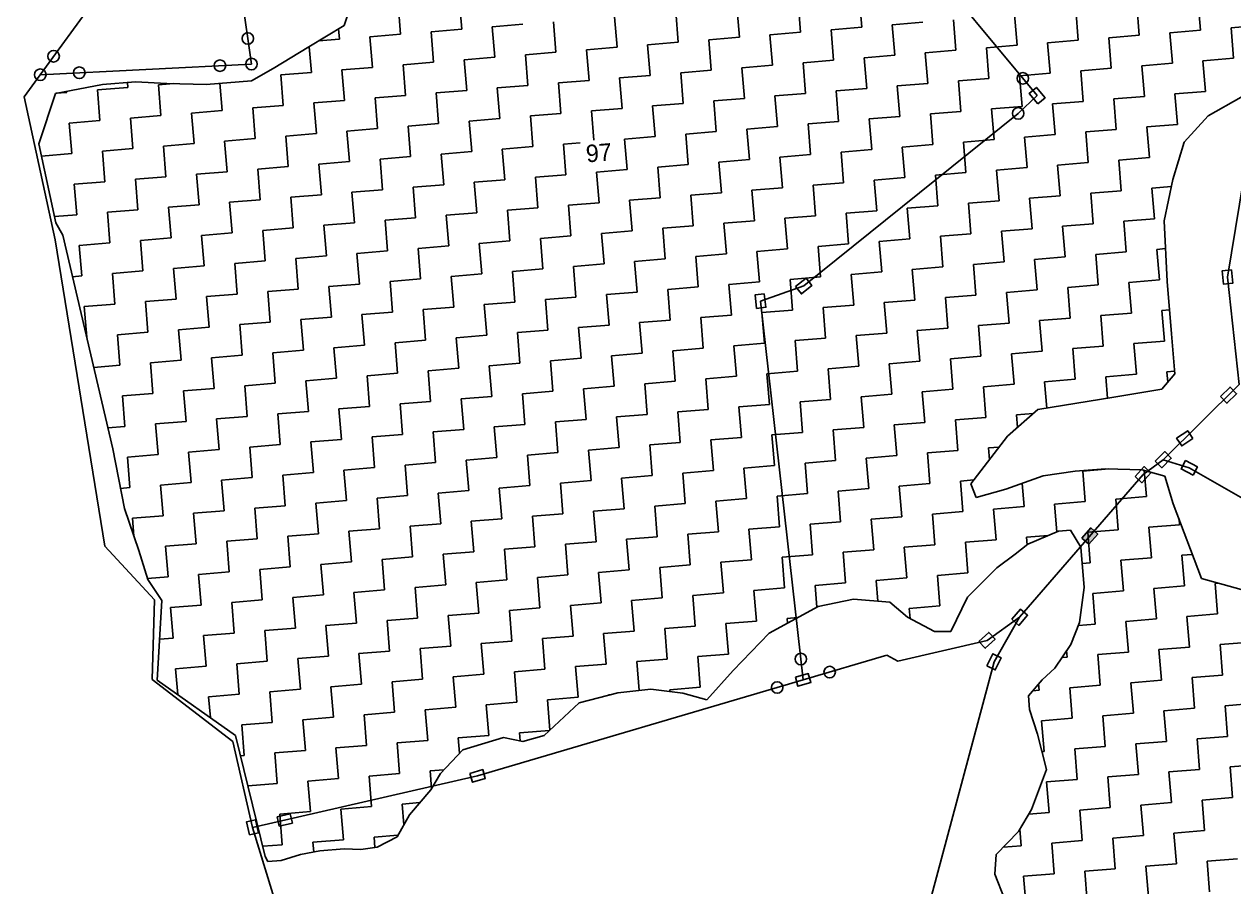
# Model space of a CAD drawing. Header units: metres. Extents: x 307122 to 311809, y 1926082 to 1930533.
# Drawn here: x 309440 to 310079, y 1927720 to 1928175 of the extents above; entities that cross this region are included whole.
import ezdxf

# ---------------------------------------------------------------- set-up
doc = ezdxf.new("R2010")
doc.units = ezdxf.units.M
for name, color, linetype in [('POLY_HATCH', 12, 'Continuous'), ('POLY_PARCEL', 6, 'Continuous'), ('TEXT_PARCEL', 7, 'Continuous'), ('V_BOUND_LINE', 7, 'Continuous')]:
    doc.layers.add(name, color=color, linetype=linetype)
doc.styles.add('TEXT_MAP', font='')
doc.styles.get('TEXT_MAP').set_extended_font_data('Kruti Dev 050')

msp = doc.modelspace()

# ---------------------------------------------------------------- hatches: boundary and pattern name
msp.add_hatch(color=256).paths.add_polyline_path([(310007.06, 1927906.3), (310003.35, 1927909.52), (309998.71, 1927904.15), (310002.42, 1927900.94)])

# ---------------------------------------------------------------- linework, layer by layer
for points in [[(309975.46, 1928133.31), (309970.92, 1928138.76), (309974.7, 1928141.9), (309979.23, 1928136.44)], [(309847.54, 1928036.84), (309853.08, 1928041.29), (309856.15, 1928037.46), (309850.62, 1928033.01)], [(310077.58, 1928045.62), (310078.35, 1928038.56), (310073.46, 1928038.03), (310072.7, 1928045.08)], [(309831.06, 1928032.96), (309831.86, 1928025.9), (309826.98, 1928025.35), (309826.18, 1928032.41)], [(310071.81, 1927978.81), (310076.86, 1927983.8), (310080.31, 1927980.31), (310075.26, 1927975.32)], [(310057.27, 1927956.66), (310051.35, 1927952.75), (310048.64, 1927956.84), (310054.57, 1927960.75)], [(310037.34, 1927944.78), (310042.39, 1927949.77), (310045.84, 1927946.27), (310040.79, 1927941.29)], [(310057.35, 1927937.37), (310051.08, 1927940.7), (310053.38, 1927945.04), (310059.65, 1927941.71)], [(310026.74, 1927936.63), (310031.48, 1927941.92), (310035.13, 1927938.64), (310030.4, 1927933.35)], [(309998.71, 1927904.15), (310003.35, 1927909.52), (310007.06, 1927906.3), (310002.42, 1927900.94)], [(309961.63, 1927861.32), (309966.28, 1927866.69), (309969.99, 1927863.47), (309965.34, 1927858.11)], [(309944.36, 1927849.61), (309949.55, 1927854.45), (309952.9, 1927850.86), (309947.71, 1927846.02)], [(309948.53, 1927836.82), (309951.72, 1927843.17), (309956.11, 1927840.96), (309952.92, 1927834.62)], [(309847.44, 1927830.73), (309854.25, 1927832.73), (309855.63, 1927828.02), (309848.82, 1927826.02)], [(309675.58, 1927780.05), (309682.39, 1927782.06), (309683.77, 1927777.35), (309676.97, 1927775.34)], [(309559.28, 1927747.55), (309557.68, 1927754.47), (309562.47, 1927755.57), (309564.06, 1927748.65)], [(309573.93, 1927757.06), (309580.85, 1927758.64), (309581.94, 1927753.85), (309575.02, 1927752.27)]]:
    msp.add_lwpolyline(points, close=True)
for centre in [(309558.46, 1928167.73), (309455.93, 1928158.34), (309543.72, 1928153.37), (309560.39, 1928154.21), (309448.88, 1928148.61), (309469.46, 1928149.64), (309967.53, 1928146.68), (309965.07, 1928128.21), (309850.29, 1927840.37), (309865.55, 1927833.49), (309837.86, 1927825.34)]:
    msp.add_circle(centre, 3.04)
at = {"layer": 'POLY_HATCH'}
for p, q in [((309609.32, 1928174.59), (309614.59, 1928190.32)), ((309590.58, 1928163.22), (309609.32, 1928174.59)), ((309571.84, 1928151.86), (309590.58, 1928163.22)), ((309560.34, 1928145.45), (309571.84, 1928151.86)), ((309456.96, 1928138.74), (309481.8, 1928143.38)), ((309481.8, 1928143.38), (309499.18, 1928144.8)), ((309499.18, 1928144.8), (309515.64, 1928143.97)), ((309515.64, 1928143.97), (309536.45, 1928143.49)), ((309536.45, 1928143.49), (309560.34, 1928145.45)), ((309448.05, 1928112.17), (309456.96, 1928138.74)), ((310065.39, 1928126.86), (310082.76, 1928136.83)), ((310052.63, 1928112.98), (310065.39, 1928126.86)), ((309457.02, 1928070.46), (309448.05, 1928112.17)), ((310046.76, 1928093.27), (310052.63, 1928112.98)), ((310042.12, 1928071.51), (310046.76, 1928093.27)), ((309460.75, 1928063.88), (309457.02, 1928070.46)), ((310043.67, 1928039.57), (310042.12, 1928071.51)), ((309487.21, 1927951.2), (309460.75, 1928063.88)), ((310045.94, 1928011.97), (310043.67, 1928039.57)), ((310047.68, 1927990.74), (310045.94, 1928011.97)), ((310040.85, 1927982.7), (310047.68, 1927990.74)), ((309975.41, 1927971.99), (310015.53, 1927978.48)), ((310015.53, 1927978.48), (310040.85, 1927982.7)), ((309959.46, 1927957.85), (309975.41, 1927971.99)), ((309940.13, 1927932.75), (309959.46, 1927957.85)), ((309493.28, 1927919.72), (309487.21, 1927951.2)), ((309995.2, 1927939.41), (309978.29, 1927936.95)), ((310011.14, 1927940.72), (309995.2, 1927939.41)), ((310030.44, 1927940.16), (310011.14, 1927940.72)), ((310042.47, 1927936.87), (310030.44, 1927940.16)), ((309942.86, 1927925.5), (309940.13, 1927932.75)), ((309978.29, 1927936.95), (309958.54, 1927929.99)), ((310046.88, 1927922.27), (310042.47, 1927936.87)), ((309958.54, 1927929.99), (309942.86, 1927925.5)), ((309500.91, 1927897.67), (309493.28, 1927919.72)), ((310061.87, 1927882.89), (310046.88, 1927922.27)), ((309986.32, 1927907.86), (309970.22, 1927900.98)), ((309992.63, 1927908.37), (309986.32, 1927907.86)), ((309998.13, 1927899.31), (309992.63, 1927908.37)), ((309970.22, 1927900.98), (309963.51, 1927895.68)), ((309505.65, 1927882.36), (309500.91, 1927897.67)), ((309963.51, 1927895.68), (309953.78, 1927888.53)), ((309999.88, 1927878.04), (309998.13, 1927899.31)), ((309953.78, 1927888.53), (309938.38, 1927873)), ((309512.96, 1927871.33), (309505.65, 1927882.36)), ((310082.67, 1927877.11), (310061.87, 1927882.89)), ((309997.42, 1927859.6), (309999.88, 1927878.04)), ((309510.59, 1927829.28), (309512.96, 1927871.33)), ((309859.41, 1927868.1), (309833.58, 1927854.09)), ((309878.14, 1927872.02), (309859.41, 1927868.1)), ((309897.32, 1927870.42), (309878.14, 1927872.02)), ((309906.7, 1927862.47), (309897.32, 1927870.42)), ((309938.38, 1927873), (309929.56, 1927854.82)), ((309920.82, 1927854.9), (309906.7, 1927862.47)), ((309992.81, 1927848.12), (309997.42, 1927859.6)), ((309833.58, 1927854.09), (309814.57, 1927834.29)), ((309929.56, 1927854.82), (309920.82, 1927854.9)), ((309984.32, 1927835.52), (309992.81, 1927848.12)), ((309814.57, 1927834.29), (309800.63, 1927818.77)), ((309977.67, 1927829.43), (309984.32, 1927835.52)), ((309551.97, 1927800.12), (309510.59, 1927829.28)), ((309771.07, 1927824.48), (309753.78, 1927822.48)), ((309788.11, 1927822.39), (309771.07, 1927824.48)), ((309970.43, 1927820.9), (309977.67, 1927829.43)), ((309733.25, 1927817.31), (309714.88, 1927800.11)), ((309753.78, 1927822.48), (309733.25, 1927817.31)), ((309800.63, 1927818.77), (309788.11, 1927822.39)), ((309971.02, 1927813.81), (309970.43, 1927820.9)), ((309975.27, 1927800.68), (309971.02, 1927813.81)), ((309567.67, 1927736.29), (309551.97, 1927800.12)), ((309693.45, 1927798.93), (309671.87, 1927792.51)), ((309703.51, 1927796.85), (309693.45, 1927798.93)), ((309714.88, 1927800.11), (309703.51, 1927796.85)), ((309979.97, 1927782.03), (309975.27, 1927800.68)), ((309671.87, 1927792.51), (309660.1, 1927779.92)), ((309660.1, 1927779.92), (309654.98, 1927771.36)), ((309972.16, 1927761.05), (309979.97, 1927782.03)), ((309654.98, 1927771.36), (309643.84, 1927758.24)), ((309965.18, 1927749.38), (309972.16, 1927761.05)), ((309643.84, 1927758.24), (309637.23, 1927746.65)), ((309637.23, 1927746.65), (309626.63, 1927741.13)), ((309953.47, 1927737.31), (309965.18, 1927749.38)), ((309609.24, 1927740.28), (309596.52, 1927739.24)), ((309618, 1927739.84), (309609.24, 1927740.28)), ((309626.63, 1927741.13), (309618, 1927739.84)), ((309569.07, 1927733.5), (309567.67, 1927736.29)), ((309576, 1927734.07), (309569.07, 1927733.5)), ((309586.22, 1927737.23), (309576, 1927734.07)), ((309596.52, 1927739.24), (309586.22, 1927737.23)), ((309952.73, 1927726.94), (309953.47, 1927737.31)), ((309957.77, 1927713.87), (309952.73, 1927726.94))]:
    msp.add_line(p, q, dxfattribs=at)
at = {"layer": 'POLY_HATCH', "linetype": 'Continuous'}
for p, q in [((309671.33, 1928172.59), (309670, 1928188.73)), ((309850.16, 1928171.02), (309848.84, 1928187.15)), ((309882.44, 1928173.66), (309881.12, 1928189.8)), ((310061.28, 1928172.09), (310059.96, 1928188.22)), ((309639.05, 1928169.94), (309637.73, 1928186.08)), ((309785.61, 1928165.72), (309784.29, 1928181.86)), ((309817.89, 1928168.37), (309816.57, 1928184.51)), ((309996.73, 1928166.79), (309995.4, 1928182.93)), ((310029, 1928169.44), (310027.68, 1928185.58)), ((309687.46, 1928173.92), (309703.6, 1928175.24)), ((309721.06, 1928160.43), (309719.74, 1928176.56)), ((309753.34, 1928163.07), (309752.01, 1928179.21)), ((309898.58, 1928174.99), (309914.72, 1928176.31)), ((309899.9, 1928158.85), (309898.58, 1928174.99)), ((309932.18, 1928161.5), (309930.85, 1928177.63)), ((309964.45, 1928164.14), (309963.13, 1928180.28)), ((310077.42, 1928173.41), (310093.56, 1928174.73)), ((309606.77, 1928167.3), (309606.33, 1928172.77)), ((309622.91, 1928168.62), (309639.05, 1928169.94)), ((309624.24, 1928152.48), (309622.91, 1928168.62)), ((309655.19, 1928171.27), (309671.33, 1928172.59)), ((309656.51, 1928155.13), (309655.19, 1928171.27)), ((309688.79, 1928157.78), (309687.46, 1928173.92)), ((309801.75, 1928167.04), (309817.89, 1928168.37)), ((309834.03, 1928169.69), (309850.16, 1928171.02)), ((309835.35, 1928153.55), (309834.03, 1928169.69)), ((309866.3, 1928172.34), (309882.44, 1928173.66)), ((309867.63, 1928156.2), (309866.3, 1928172.34)), ((310012.87, 1928168.11), (310029, 1928169.44)), ((310014.19, 1928151.98), (310012.87, 1928168.11)), ((310045.14, 1928170.76), (310061.28, 1928172.09)), ((310046.47, 1928154.62), (310045.14, 1928170.76)), ((310078.74, 1928157.27), (310077.42, 1928173.41)), ((309591.96, 1928149.84), (309590.85, 1928163.39)), ((309595.81, 1928166.4), (309606.77, 1928167.3)), ((309737.2, 1928161.75), (309753.34, 1928163.07)), ((309738.52, 1928145.61), (309737.2, 1928161.75)), ((309769.48, 1928164.4), (309785.61, 1928165.72)), ((309770.8, 1928148.26), (309769.48, 1928164.4)), ((309803.08, 1928150.91), (309801.75, 1928167.04)), ((309916.04, 1928160.17), (309932.18, 1928161.5)), ((309948.32, 1928162.82), (309964.45, 1928164.14)), ((309949.64, 1928146.68), (309948.32, 1928162.82)), ((309980.59, 1928165.47), (309996.73, 1928166.79)), ((309981.91, 1928149.33), (309980.59, 1928165.47)), ((309640.37, 1928153.81), (309656.51, 1928155.13)), ((309672.65, 1928156.45), (309688.79, 1928157.78)), ((309673.97, 1928140.32), (309672.65, 1928156.45)), ((309704.93, 1928159.1), (309721.06, 1928160.43)), ((309706.25, 1928142.96), (309704.93, 1928159.1)), ((309851.49, 1928154.88), (309867.63, 1928156.2)), ((309883.76, 1928157.52), (309899.9, 1928158.85)), ((309885.09, 1928141.39), (309883.76, 1928157.52)), ((309917.36, 1928144.03), (309916.04, 1928160.17)), ((310062.6, 1928155.95), (310078.74, 1928157.27)), ((310063.93, 1928139.81), (310062.6, 1928155.95)), ((309575.82, 1928148.51), (309591.96, 1928149.84)), ((309608.1, 1928151.16), (309624.24, 1928152.48)), ((309609.42, 1928135.02), (309608.1, 1928151.16)), ((309641.7, 1928137.67), (309640.37, 1928153.81)), ((309786.94, 1928149.58), (309803.08, 1928150.91)), ((309788.26, 1928133.44), (309786.94, 1928149.58)), ((309819.21, 1928152.23), (309835.35, 1928153.55)), ((309820.54, 1928136.09), (309819.21, 1928152.23)), ((309852.81, 1928138.74), (309851.49, 1928154.88)), ((309965.78, 1928148.01), (309981.91, 1928149.33)), ((309998.05, 1928150.65), (310014.19, 1928151.98)), ((309999.38, 1928134.52), (309998.05, 1928150.65)), ((310030.33, 1928153.3), (310046.47, 1928154.62)), ((310031.65, 1928137.16), (310030.33, 1928153.3)), ((309495.13, 1928141.89), (309494.92, 1928144.46)), ((309511.27, 1928143.22), (309519.41, 1928143.88)), ((309512.6, 1928127.08), (309511.27, 1928143.22)), ((309544.87, 1928129.73), (309543.69, 1928144.09)), ((309577.15, 1928132.37), (309575.82, 1928148.51)), ((309690.11, 1928141.64), (309706.25, 1928142.96)), ((309722.39, 1928144.29), (309738.52, 1928145.61)), ((309723.71, 1928128.15), (309722.39, 1928144.29)), ((309754.66, 1928146.93), (309770.8, 1928148.26)), ((309755.99, 1928130.8), (309754.66, 1928146.93)), ((309901.23, 1928142.71), (309917.36, 1928144.03)), ((309902.55, 1928126.57), (309901.23, 1928142.71)), ((309933.5, 1928145.36), (309949.64, 1928146.68)), ((309934.82, 1928129.22), (309933.5, 1928145.36)), ((309967.1, 1928131.87), (309965.78, 1928148.01)), ((309457.17, 1928138.78), (309462.86, 1928139.25)), ((309462.86, 1928139.25), (309462.81, 1928139.83)), ((309479, 1928140.57), (309495.13, 1928141.89)), ((309480.32, 1928124.43), (309479, 1928140.57)), ((309625.56, 1928136.35), (309641.7, 1928137.67)), ((309626.88, 1928120.21), (309625.56, 1928136.35)), ((309657.84, 1928138.99), (309673.97, 1928140.32)), ((309659.16, 1928122.85), (309657.84, 1928138.99)), ((309691.43, 1928125.5), (309690.11, 1928141.64)), ((309804.4, 1928134.77), (309820.54, 1928136.09)), ((309836.67, 1928137.42), (309852.81, 1928138.74)), ((309838, 1928121.28), (309836.67, 1928137.42)), ((309868.95, 1928140.06), (309885.09, 1928141.39)), ((309870.27, 1928123.93), (309868.95, 1928140.06)), ((310015.51, 1928135.84), (310031.65, 1928137.16)), ((310047.79, 1928138.49), (310063.93, 1928139.81)), ((310049.11, 1928122.35), (310047.79, 1928138.49)), ((309528.73, 1928128.4), (309544.87, 1928129.73)), ((309561.01, 1928131.05), (309577.15, 1928132.37)), ((309562.33, 1928114.91), (309561.01, 1928131.05)), ((309593.28, 1928133.7), (309609.42, 1928135.02)), ((309594.61, 1928117.56), (309593.28, 1928133.7)), ((309739.85, 1928129.47), (309755.99, 1928130.8)), ((309772.12, 1928132.12), (309788.26, 1928133.44)), ((309773.45, 1928115.98), (309772.12, 1928132.12)), ((309805.72, 1928118.63), (309804.4, 1928134.77)), ((309950.96, 1928130.54), (309967.1, 1928131.87)), ((309952.29, 1928114.41), (309950.96, 1928130.54)), ((309983.24, 1928133.19), (309999.38, 1928134.52)), ((309984.56, 1928117.05), (309983.24, 1928133.19)), ((310016.84, 1928119.7), (310015.51, 1928135.84)), ((309464.18, 1928123.11), (309480.32, 1928124.43)), ((309496.46, 1928125.76), (309512.6, 1928127.08)), ((309497.78, 1928109.62), (309496.46, 1928125.76)), ((309530.06, 1928112.26), (309528.73, 1928128.4)), ((309675.3, 1928124.18), (309691.43, 1928125.5)), ((309676.62, 1928108.04), (309675.3, 1928124.18)), ((309707.57, 1928126.83), (309723.71, 1928128.15)), ((309708.9, 1928110.69), (309707.57, 1928126.83)), ((309741.11, 1928114.14), (309739.85, 1928129.47)), ((309854.14, 1928122.6), (309870.27, 1928123.93)), ((309886.41, 1928125.25), (309902.55, 1928126.57)), ((309887.74, 1928109.11), (309886.41, 1928125.25)), ((309918.69, 1928127.9), (309934.82, 1928129.22)), ((309920.01, 1928111.76), (309918.69, 1928127.9)), ((309465.51, 1928106.97), (309464.18, 1928123.11)), ((309578.47, 1928116.24), (309594.61, 1928117.56)), ((309610.75, 1928118.88), (309626.88, 1928120.21)), ((309612.07, 1928102.75), (309610.75, 1928118.88)), ((309643.02, 1928121.53), (309659.16, 1928122.85)), ((309644.35, 1928105.39), (309643.02, 1928121.53)), ((309789.59, 1928117.31), (309805.72, 1928118.63)), ((309790.91, 1928101.17), (309789.59, 1928117.31)), ((309821.86, 1928119.95), (309838, 1928121.28)), ((309823.18, 1928103.82), (309821.86, 1928119.95)), ((309855.46, 1928106.46), (309854.14, 1928122.6)), ((309968.42, 1928115.73), (309984.56, 1928117.05)), ((310000.7, 1928118.38), (310016.84, 1928119.7)), ((310002.02, 1928102.24), (310000.7, 1928118.38)), ((310032.98, 1928121.03), (310049.11, 1928122.35)), ((310034.3, 1928104.89), (310032.98, 1928121.03)), ((309513.92, 1928110.94), (309530.06, 1928112.26)), ((309515.24, 1928094.8), (309513.92, 1928110.94)), ((309546.19, 1928113.59), (309562.33, 1928114.91)), ((309547.52, 1928097.45), (309546.19, 1928113.59)), ((309579.79, 1928100.1), (309578.47, 1928116.24)), ((309692.76, 1928109.36), (309708.9, 1928110.69)), ((309725.03, 1928112.01), (309733.9, 1928112.74)), ((309726.36, 1928095.87), (309725.03, 1928112.01)), ((309757.31, 1928114.66), (309773.45, 1928115.98)), ((309758.63, 1928098.52), (309757.31, 1928114.66)), ((309903.87, 1928110.44), (309920.01, 1928111.76)), ((309905.2, 1928094.3), (309903.87, 1928110.44)), ((309936.15, 1928113.08), (309952.29, 1928114.41)), ((309937.47, 1928096.95), (309936.15, 1928113.08)), ((309969.75, 1928099.59), (309968.42, 1928115.73)), ((309449.45, 1928105.65), (309465.51, 1928106.97)), ((309481.64, 1928108.29), (309497.78, 1928109.62)), ((309482.97, 1928092.16), (309481.64, 1928108.29)), ((309628.21, 1928104.07), (309644.35, 1928105.39)), ((309629.53, 1928087.93), (309628.21, 1928104.07)), ((309660.48, 1928106.72), (309676.62, 1928108.04)), ((309661.81, 1928090.58), (309660.48, 1928106.72)), ((309694.08, 1928093.23), (309692.76, 1928109.36)), ((309839.32, 1928105.14), (309855.46, 1928106.46)), ((309840.65, 1928089), (309839.32, 1928105.14)), ((309871.6, 1928107.79), (309887.74, 1928109.11)), ((309872.92, 1928091.65), (309871.6, 1928107.79)), ((310018.16, 1928103.56), (310034.3, 1928104.89)), ((310050.44, 1928106.21), (310050.61, 1928106.23)), ((310050.47, 1928105.75), (310050.44, 1928106.21)), ((309563.66, 1928098.77), (309579.79, 1928100.1)), ((309564.98, 1928082.64), (309563.66, 1928098.77)), ((309595.93, 1928101.42), (309612.07, 1928102.75)), ((309597.26, 1928085.28), (309595.93, 1928101.42)), ((309742.5, 1928097.2), (309758.63, 1928098.52)), ((309774.77, 1928099.85), (309790.91, 1928101.17)), ((309776.09, 1928083.71), (309774.77, 1928099.85)), ((309807.05, 1928102.49), (309823.18, 1928103.82)), ((309808.37, 1928086.36), (309807.05, 1928102.49)), ((309953.61, 1928098.27), (309969.75, 1928099.59)), ((309954.93, 1928082.13), (309953.61, 1928098.27)), ((309985.89, 1928100.92), (310002.02, 1928102.24)), ((309987.21, 1928084.78), (309985.89, 1928100.92)), ((310019.48, 1928087.43), (310018.16, 1928103.56)), ((309466.83, 1928090.83), (309482.97, 1928092.16)), ((309499.11, 1928093.48), (309515.24, 1928094.8)), ((309500.43, 1928077.34), (309499.11, 1928093.48)), ((309531.38, 1928096.13), (309547.52, 1928097.45)), ((309532.7, 1928079.99), (309531.38, 1928096.13)), ((309677.94, 1928091.9), (309694.08, 1928093.23)), ((309679.27, 1928075.77), (309677.94, 1928091.9)), ((309710.22, 1928094.55), (309726.36, 1928095.87)), ((309711.54, 1928078.41), (309710.22, 1928094.55)), ((309743.82, 1928081.06), (309742.5, 1928097.2)), ((309856.78, 1928090.33), (309872.92, 1928091.65)), ((309889.06, 1928092.97), (309905.2, 1928094.3)), ((309890.38, 1928076.84), (309889.06, 1928092.97)), ((309921.33, 1928095.62), (309937.47, 1928096.95)), ((309922.66, 1928079.48), (309921.33, 1928095.62)), ((309468.15, 1928074.69), (309466.83, 1928090.83)), ((309581.12, 1928083.96), (309597.26, 1928085.28)), ((309613.39, 1928086.61), (309629.53, 1928087.93)), ((309614.72, 1928070.47), (309613.39, 1928086.61)), ((309645.67, 1928089.26), (309661.81, 1928090.58)), ((309646.99, 1928073.12), (309645.67, 1928089.26)), ((309792.23, 1928085.03), (309808.37, 1928086.36)), ((309793.56, 1928068.89), (309792.23, 1928085.03)), ((309824.51, 1928087.68), (309840.65, 1928089)), ((309825.83, 1928071.54), (309824.51, 1928087.68)), ((309858.11, 1928074.19), (309856.78, 1928090.33)), ((310003.35, 1928086.1), (310019.48, 1928087.43)), ((310004.67, 1928069.96), (310003.35, 1928086.1)), ((310035.62, 1928088.75), (310045.98, 1928089.6)), ((310036.95, 1928072.61), (310035.62, 1928088.75)), ((309516.57, 1928078.67), (309532.7, 1928079.99)), ((309517.89, 1928062.53), (309516.57, 1928078.67)), ((309548.84, 1928081.31), (309564.98, 1928082.64)), ((309550.17, 1928065.18), (309548.84, 1928081.31)), ((309582.44, 1928067.82), (309581.12, 1928083.96)), ((309727.68, 1928079.74), (309743.82, 1928081.06)), ((309729.01, 1928063.6), (309727.68, 1928079.74)), ((309759.96, 1928082.38), (309776.09, 1928083.71)), ((309761.28, 1928066.25), (309759.96, 1928082.38)), ((309906.52, 1928078.16), (309922.66, 1928079.48)), ((309938.8, 1928080.81), (309954.93, 1928082.13)), ((309940.12, 1928064.67), (309938.8, 1928080.81)), ((309971.07, 1928083.45), (309987.21, 1928084.78)), ((309972.4, 1928067.32), (309971.07, 1928083.45)), ((309456.32, 1928073.72), (309468.15, 1928074.69)), ((309484.29, 1928076.02), (309500.43, 1928077.34)), ((309485.62, 1928059.88), (309484.29, 1928076.02)), ((309630.85, 1928071.79), (309646.99, 1928073.12)), ((309663.13, 1928074.44), (309679.27, 1928075.77)), ((309664.45, 1928058.3), (309663.13, 1928074.44)), ((309695.41, 1928077.09), (309711.54, 1928078.41)), ((309696.73, 1928060.95), (309695.41, 1928077.09)), ((309841.97, 1928072.86), (309858.11, 1928074.19)), ((309843.29, 1928056.73), (309841.97, 1928072.86)), ((309874.25, 1928075.51), (309890.38, 1928076.84)), ((309875.57, 1928059.37), (309874.25, 1928075.51)), ((309907.84, 1928062.02), (309906.52, 1928078.16)), ((310020.81, 1928071.29), (310036.95, 1928072.61)), ((309566.3, 1928066.5), (309582.44, 1928067.82)), ((309567.63, 1928050.36), (309566.3, 1928066.5)), ((309598.58, 1928069.15), (309614.72, 1928070.47)), ((309599.9, 1928053.01), (309598.58, 1928069.15)), ((309632.18, 1928055.66), (309630.85, 1928071.79)), ((309745.14, 1928064.92), (309761.28, 1928066.25)), ((309777.42, 1928067.57), (309793.56, 1928068.89)), ((309778.74, 1928051.43), (309777.42, 1928067.57)), ((309809.69, 1928070.22), (309825.83, 1928071.54)), ((309811.02, 1928054.08), (309809.69, 1928070.22)), ((309956.26, 1928065.99), (309972.4, 1928067.32)), ((309957.58, 1928049.86), (309956.26, 1928065.99)), ((309988.53, 1928068.64), (310004.67, 1928069.96)), ((309989.86, 1928052.5), (309988.53, 1928068.64)), ((310022.13, 1928055.15), (310020.81, 1928071.29)), ((309469.48, 1928058.56), (309485.62, 1928059.88)), ((309501.75, 1928061.2), (309517.89, 1928062.53)), ((309503.08, 1928045.07), (309501.75, 1928061.2)), ((309534.03, 1928063.85), (309550.17, 1928065.18)), ((309535.35, 1928047.71), (309534.03, 1928063.85)), ((309680.59, 1928059.63), (309696.73, 1928060.95)), ((309681.92, 1928043.49), (309680.59, 1928059.63)), ((309712.87, 1928062.27), (309729.01, 1928063.6)), ((309714.19, 1928046.14), (309712.87, 1928062.27)), ((309746.47, 1928048.78), (309745.14, 1928064.92)), ((309859.43, 1928058.05), (309875.57, 1928059.37)), ((309891.71, 1928060.7), (309907.84, 1928062.02)), ((309893.03, 1928044.56), (309891.71, 1928060.7)), ((309923.98, 1928063.35), (309940.12, 1928064.67)), ((309925.31, 1928047.21), (309923.98, 1928063.35)), ((309470.8, 1928042.42), (309469.48, 1928058.56)), ((309583.77, 1928051.69), (309599.9, 1928053.01)), ((309616.04, 1928054.33), (309632.18, 1928055.66)), ((309617.36, 1928038.19), (309616.04, 1928054.33)), ((309648.32, 1928056.98), (309664.45, 1928058.3)), ((309649.64, 1928040.84), (309648.32, 1928056.98)), ((309794.88, 1928052.76), (309811.02, 1928054.08)), ((309827.16, 1928055.4), (309843.29, 1928056.73)), ((309828.48, 1928039.27), (309827.16, 1928055.4)), ((309860.75, 1928041.91), (309859.43, 1928058.05)), ((310005.99, 1928053.83), (310022.13, 1928055.15)), ((310007.32, 1928037.69), (310005.99, 1928053.83)), ((310038.27, 1928056.47), (310042.84, 1928056.85)), ((310039.59, 1928040.34), (310038.27, 1928056.47)), ((309519.21, 1928046.39), (309535.35, 1928047.71)), ((309551.49, 1928049.04), (309567.63, 1928050.36)), ((309552.81, 1928032.9), (309551.49, 1928049.04)), ((309585.09, 1928035.55), (309583.77, 1928051.69)), ((309730.33, 1928047.46), (309746.47, 1928048.78)), ((309731.65, 1928031.32), (309730.33, 1928047.46)), ((309762.6, 1928050.11), (309778.74, 1928051.43)), ((309763.93, 1928033.97), (309762.6, 1928050.11)), ((309796.2, 1928036.62), (309794.88, 1928052.76)), ((309909.17, 1928045.88), (309925.31, 1928047.21)), ((309941.44, 1928048.53), (309957.58, 1928049.86)), ((309942.77, 1928032.39), (309941.44, 1928048.53)), ((309973.72, 1928051.18), (309989.86, 1928052.5)), ((309975.04, 1928035.04), (309973.72, 1928051.18)), ((309465.88, 1928042.02), (309470.8, 1928042.42)), ((309486.94, 1928043.74), (309503.08, 1928045.07)), ((309488.26, 1928027.6), (309486.94, 1928043.74)), ((309520.54, 1928030.25), (309519.21, 1928046.39)), ((309633.5, 1928039.52), (309649.64, 1928040.84)), ((309665.78, 1928042.17), (309681.92, 1928043.49)), ((309667.1, 1928026.03), (309665.78, 1928042.17)), ((309698.05, 1928044.81), (309714.19, 1928046.14)), ((309699.38, 1928028.68), (309698.05, 1928044.81)), ((309844.62, 1928040.59), (309860.75, 1928041.91)), ((309845.94, 1928024.45), (309844.62, 1928040.59)), ((309876.89, 1928043.24), (309893.03, 1928044.56)), ((309878.22, 1928027.1), (309876.89, 1928043.24)), ((309910.49, 1928029.75), (309909.17, 1928045.88)), ((310023.46, 1928039.01), (310039.59, 1928040.34)), ((309568.95, 1928034.22), (309585.09, 1928035.55)), ((309570.28, 1928018.09), (309568.95, 1928034.22)), ((309601.23, 1928036.87), (309617.36, 1928038.19)), ((309602.55, 1928020.73), (309601.23, 1928036.87)), ((309634.83, 1928023.38), (309633.5, 1928039.52)), ((309747.79, 1928032.65), (309763.93, 1928033.97)), ((309780.07, 1928035.29), (309796.2, 1928036.62)), ((309781.39, 1928019.16), (309780.07, 1928035.29)), ((309812.34, 1928037.94), (309828.48, 1928039.27)), ((309813.67, 1928021.8), (309812.34, 1928037.94)), ((309958.91, 1928033.72), (309975.04, 1928035.04)), ((309991.18, 1928036.37), (310007.32, 1928037.69)), ((309992.5, 1928020.23), (309991.18, 1928036.37)), ((310024.78, 1928022.87), (310023.46, 1928039.01)), ((309472.12, 1928026.28), (309488.26, 1928027.6)), ((309504.4, 1928028.93), (309520.54, 1928030.25)), ((309505.72, 1928012.79), (309504.4, 1928028.93)), ((309536.68, 1928031.58), (309552.81, 1928032.9)), ((309538, 1928015.44), (309536.68, 1928031.58)), ((309683.24, 1928027.35), (309699.38, 1928028.68)), ((309715.51, 1928030), (309731.65, 1928031.32)), ((309716.84, 1928013.86), (309715.51, 1928030)), ((309749.11, 1928016.51), (309747.79, 1928032.65)), ((309894.35, 1928028.42), (309910.49, 1928029.75)), ((309895.68, 1928012.29), (309894.35, 1928028.42)), ((309926.63, 1928031.07), (309942.77, 1928032.39)), ((309927.95, 1928014.93), (309926.63, 1928031.07)), ((309960.23, 1928017.58), (309958.91, 1928033.72)), ((309473.45, 1928010.14), (309472.12, 1928026.28)), ((309618.69, 1928022.06), (309634.83, 1928023.38)), ((309620.01, 1928005.92), (309618.69, 1928022.06)), ((309650.96, 1928024.7), (309667.1, 1928026.03)), ((309652.29, 1928008.57), (309650.96, 1928024.7)), ((309684.56, 1928011.21), (309683.24, 1928027.35)), ((309797.53, 1928020.48), (309813.67, 1928021.8)), ((309829.8, 1928023.13), (309845.94, 1928024.45)), ((309831.13, 1928006.99), (309829.8, 1928023.13)), ((309862.08, 1928025.78), (309878.22, 1928027.1)), ((309863.4, 1928009.64), (309862.08, 1928025.78)), ((310008.64, 1928021.55), (310024.78, 1928022.87)), ((310009.97, 1928005.41), (310008.64, 1928021.55)), ((310040.92, 1928024.2), (310044.91, 1928024.53)), ((310042.24, 1928008.06), (310040.92, 1928024.2)), ((309521.86, 1928014.11), (309538, 1928015.44)), ((309554.14, 1928016.76), (309570.28, 1928018.09)), ((309555.46, 1928000.62), (309554.14, 1928016.76)), ((309586.41, 1928019.41), (309602.55, 1928020.73)), ((309587.74, 1928003.27), (309586.41, 1928019.41)), ((309732.98, 1928015.19), (309749.11, 1928016.51)), ((309734.3, 1927999.05), (309732.98, 1928015.19)), ((309765.25, 1928017.83), (309781.39, 1928019.16)), ((309766.58, 1928001.7), (309765.25, 1928017.83)), ((309798.85, 1928004.34), (309797.53, 1928020.48)), ((309911.82, 1928013.61), (309927.95, 1928014.93)), ((309944.09, 1928016.26), (309960.23, 1928017.58)), ((309945.41, 1928000.12), (309944.09, 1928016.26)), ((309976.37, 1928018.9), (309992.5, 1928020.23)), ((309977.69, 1928002.77), (309976.37, 1928018.9)), ((309473.37, 1928010.14), (309473.45, 1928010.14)), ((309489.59, 1928011.47), (309505.72, 1928012.79)), ((309490.91, 1927995.33), (309489.59, 1928011.47)), ((309523.19, 1927997.98), (309521.86, 1928014.11)), ((309636.15, 1928007.24), (309652.29, 1928008.57)), ((309668.43, 1928009.89), (309684.56, 1928011.21)), ((309669.75, 1927993.75), (309668.43, 1928009.89)), ((309700.7, 1928012.54), (309716.84, 1928013.86)), ((309702.02, 1927996.4), (309700.7, 1928012.54)), ((309847.26, 1928008.31), (309863.4, 1928009.64)), ((309848.59, 1927992.18), (309847.26, 1928008.31)), ((309879.54, 1928010.96), (309895.68, 1928012.29)), ((309880.86, 1927994.82), (309879.54, 1928010.96)), ((309913.14, 1927997.47), (309911.82, 1928013.61)), ((309571.6, 1928001.95), (309587.74, 1928003.27)), ((309572.92, 1927985.81), (309571.6, 1928001.95)), ((309603.87, 1928004.6), (309620.01, 1928005.92)), ((309605.2, 1927988.46), (309603.87, 1928004.6)), ((309637.47, 1927991.11), (309636.15, 1928007.24)), ((309782.71, 1928003.02), (309798.85, 1928004.34)), ((309784.04, 1927986.88), (309782.71, 1928003.02)), ((309814.99, 1928005.67), (309831.13, 1928006.99)), ((309816.31, 1927989.53), (309814.99, 1928005.67)), ((309961.55, 1928001.44), (309977.69, 1928002.77)), ((309993.83, 1928004.09), (310009.97, 1928005.41)), ((309995.15, 1927987.95), (309993.83, 1928004.09)), ((310026.1, 1928006.74), (310042.24, 1928008.06)), ((310027.43, 1927990.6), (310026.1, 1928006.74)), ((309507.05, 1927996.65), (309523.19, 1927997.98)), ((309508.37, 1927980.52), (309507.05, 1927996.65)), ((309539.32, 1927999.3), (309555.46, 1928000.62)), ((309540.65, 1927983.16), (309539.32, 1927999.3)), ((309685.89, 1927995.08), (309702.02, 1927996.4)), ((309718.16, 1927997.72), (309734.3, 1927999.05)), ((309719.49, 1927981.59), (309718.16, 1927997.72)), ((309750.44, 1928000.37), (309766.58, 1928001.7)), ((309751.76, 1927984.23), (309750.44, 1928000.37)), ((309897, 1927996.15), (309913.14, 1927997.47)), ((309898.33, 1927980.01), (309897, 1927996.15)), ((309929.28, 1927998.79), (309945.41, 1928000.12)), ((309930.6, 1927982.66), (309929.28, 1927998.79)), ((309962.88, 1927985.3), (309961.55, 1928001.44)), ((309477.11, 1927994.2), (309490.91, 1927995.33)), ((309621.34, 1927989.78), (309637.47, 1927991.11)), ((309622.66, 1927973.64), (309621.34, 1927989.78)), ((309653.61, 1927992.43), (309669.75, 1927993.75)), ((309654.94, 1927976.29), (309653.61, 1927992.43)), ((309687.21, 1927978.94), (309685.89, 1927995.08)), ((309800.17, 1927988.2), (309816.31, 1927989.53)), ((309832.45, 1927990.85), (309848.59, 1927992.18)), ((309833.77, 1927974.71), (309832.45, 1927990.85)), ((309864.73, 1927993.5), (309880.86, 1927994.82)), ((309866.05, 1927977.36), (309864.73, 1927993.5)), ((310011.29, 1927989.28), (310027.43, 1927990.6)), ((310012.22, 1927977.95), (310011.29, 1927989.28)), ((310043.57, 1927991.92), (310047.56, 1927992.25)), ((310044.02, 1927986.42), (310043.57, 1927991.92)), ((309524.51, 1927981.84), (309540.65, 1927983.16)), ((309556.78, 1927984.49), (309572.92, 1927985.81)), ((309558.11, 1927968.35), (309556.78, 1927984.49)), ((309589.06, 1927987.13), (309605.2, 1927988.46)), ((309590.38, 1927971), (309589.06, 1927987.13)), ((309735.62, 1927982.91), (309751.76, 1927984.23)), ((309736.95, 1927966.77), (309735.62, 1927982.91)), ((309767.9, 1927985.56), (309784.04, 1927986.88)), ((309769.22, 1927969.42), (309767.9, 1927985.56)), ((309801.5, 1927972.07), (309800.17, 1927988.2)), ((309946.74, 1927983.98), (309962.88, 1927985.3)), ((309948.06, 1927967.84), (309946.74, 1927983.98)), ((309979.01, 1927986.63), (309995.15, 1927987.95)), ((309980.15, 1927972.75), (309979.01, 1927986.63)), ((309492.23, 1927979.19), (309508.37, 1927980.52)), ((309493.56, 1927963.05), (309492.23, 1927979.19)), ((309525.83, 1927965.7), (309524.51, 1927981.84)), ((309671.07, 1927977.61), (309687.21, 1927978.94)), ((309672.4, 1927961.48), (309671.07, 1927977.61)), ((309703.35, 1927980.26), (309719.49, 1927981.59)), ((309704.67, 1927964.12), (309703.35, 1927980.26)), ((309849.91, 1927976.04), (309866.05, 1927977.36)), ((309882.19, 1927978.69), (309898.33, 1927980.01)), ((309883.51, 1927962.55), (309882.19, 1927978.69)), ((309914.46, 1927981.33), (309930.6, 1927982.66)), ((309915.79, 1927965.2), (309914.46, 1927981.33)), ((309574.25, 1927969.67), (309590.38, 1927971)), ((309606.52, 1927972.32), (309622.66, 1927973.64)), ((309607.85, 1927956.18), (309606.52, 1927972.32)), ((309638.8, 1927974.97), (309654.94, 1927976.29)), ((309640.12, 1927958.83), (309638.8, 1927974.97)), ((309785.36, 1927970.74), (309801.5, 1927972.07)), ((309786.68, 1927954.61), (309785.36, 1927970.74)), ((309817.64, 1927973.39), (309833.77, 1927974.71)), ((309818.96, 1927957.25), (309817.64, 1927973.39)), ((309851.24, 1927959.9), (309849.91, 1927976.04)), ((309509.7, 1927964.38), (309525.83, 1927965.7)), ((309511.02, 1927948.24), (309509.7, 1927964.38)), ((309541.97, 1927967.03), (309558.11, 1927968.35)), ((309543.29, 1927950.89), (309541.97, 1927967.03)), ((309575.57, 1927953.53), (309574.25, 1927969.67)), ((309688.53, 1927962.8), (309704.67, 1927964.12)), ((309720.81, 1927965.45), (309736.95, 1927966.77)), ((309722.13, 1927949.31), (309720.81, 1927965.45)), ((309753.09, 1927968.1), (309769.22, 1927969.42)), ((309754.41, 1927951.96), (309753.09, 1927968.1)), ((309899.65, 1927963.87), (309915.79, 1927965.2)), ((309900.97, 1927947.73), (309899.65, 1927963.87)), ((309931.92, 1927966.52), (309948.06, 1927967.84)), ((309933.25, 1927950.38), (309931.92, 1927966.52)), ((309964.2, 1927969.17), (309973.05, 1927969.89)), ((309964.74, 1927962.53), (309964.2, 1927969.17)), ((309484.6, 1927962.32), (309493.56, 1927963.05)), ((309623.98, 1927957.51), (309640.12, 1927958.83)), ((309625.31, 1927941.37), (309623.98, 1927957.51)), ((309656.26, 1927960.15), (309672.4, 1927961.48)), ((309657.58, 1927944.02), (309656.26, 1927960.15)), ((309689.86, 1927946.66), (309688.53, 1927962.8)), ((309802.82, 1927955.93), (309818.96, 1927957.25)), ((309835.1, 1927958.58), (309851.24, 1927959.9)), ((309836.42, 1927942.44), (309835.1, 1927958.58)), ((309867.37, 1927961.22), (309883.51, 1927962.55)), ((309868.7, 1927945.09), (309867.37, 1927961.22)), ((309527.16, 1927949.56), (309543.29, 1927950.89)), ((309559.43, 1927952.21), (309575.57, 1927953.53)), ((309560.76, 1927936.07), (309559.43, 1927952.21)), ((309591.71, 1927954.86), (309607.85, 1927956.18)), ((309593.03, 1927938.72), (309591.71, 1927954.86)), ((309738.27, 1927950.63), (309754.41, 1927951.96)), ((309770.55, 1927953.28), (309786.68, 1927954.61)), ((309771.87, 1927937.14), (309770.55, 1927953.28)), ((309804.15, 1927939.79), (309802.82, 1927955.93)), ((309949.39, 1927951.71), (309955.08, 1927952.17)), ((309949.9, 1927945.44), (309949.39, 1927951.71)), ((309494.88, 1927946.92), (309511.02, 1927948.24)), ((309496.2, 1927930.78), (309494.88, 1927946.92)), ((309528.48, 1927933.43), (309527.16, 1927949.56)), ((309673.72, 1927945.34), (309689.86, 1927946.66)), ((309675.04, 1927929.2), (309673.72, 1927945.34)), ((309706, 1927947.99), (309722.13, 1927949.31)), ((309707.32, 1927931.85), (309706, 1927947.99)), ((309739.6, 1927934.5), (309738.27, 1927950.63)), ((309852.56, 1927943.76), (309868.7, 1927945.09)), ((309884.83, 1927946.41), (309900.97, 1927947.73)), ((309886.16, 1927930.27), (309884.83, 1927946.41)), ((309917.11, 1927949.06), (309933.25, 1927950.38)), ((309918.43, 1927932.92), (309917.11, 1927949.06)), ((309576.89, 1927937.4), (309593.03, 1927938.72)), ((309609.17, 1927940.04), (309625.31, 1927941.37)), ((309610.49, 1927923.91), (309609.17, 1927940.04)), ((309641.44, 1927942.69), (309657.58, 1927944.02)), ((309642.77, 1927926.55), (309641.44, 1927942.69)), ((309788.01, 1927938.47), (309804.15, 1927939.79)), ((309789.33, 1927922.33), (309788.01, 1927938.47)), ((309820.28, 1927941.12), (309836.42, 1927942.44)), ((309821.61, 1927924.98), (309820.28, 1927941.12)), ((309853.88, 1927927.63), (309852.56, 1927943.76)), ((309999.12, 1927939.54), (310012.87, 1927940.67)), ((310000.45, 1927923.4), (309999.12, 1927939.54)), ((310032.72, 1927926.05), (310031.59, 1927939.85)), ((309512.34, 1927932.1), (309528.48, 1927933.43)), ((309513.67, 1927915.96), (309512.34, 1927932.1)), ((309544.62, 1927934.75), (309560.76, 1927936.07)), ((309545.94, 1927918.61), (309544.62, 1927934.75)), ((309578.22, 1927921.26), (309576.89, 1927937.4)), ((309691.18, 1927930.53), (309707.32, 1927931.85)), ((309723.46, 1927933.17), (309739.6, 1927934.5)), ((309724.78, 1927917.04), (309723.46, 1927933.17)), ((309755.73, 1927935.82), (309771.87, 1927937.14)), ((309757.06, 1927919.68), (309755.73, 1927935.82)), ((309902.3, 1927931.6), (309918.43, 1927932.92)), ((309934.57, 1927934.24), (309941.73, 1927934.83)), ((309935.9, 1927918.11), (309934.57, 1927934.24)), ((309968.17, 1927920.75), (309967.16, 1927933.03)), ((309491.23, 1927930.37), (309496.2, 1927930.78)), ((309626.63, 1927925.23), (309642.77, 1927926.55)), ((309658.91, 1927927.88), (309675.04, 1927929.2)), ((309660.23, 1927911.74), (309658.91, 1927927.88)), ((309692.51, 1927914.39), (309691.18, 1927930.53)), ((309837.75, 1927926.3), (309853.88, 1927927.63)), ((309839.07, 1927910.16), (309837.75, 1927926.3)), ((309870.02, 1927928.95), (309886.16, 1927930.27)), ((309871.34, 1927912.81), (309870.02, 1927928.95)), ((309903.62, 1927915.46), (309902.3, 1927931.6)), ((310016.58, 1927924.72), (310032.72, 1927926.05)), ((309562.08, 1927919.94), (309578.22, 1927921.26)), ((309563.4, 1927903.8), (309562.08, 1927919.94)), ((309594.36, 1927922.58), (309610.49, 1927923.91)), ((309595.68, 1927906.45), (309594.36, 1927922.58)), ((309627.95, 1927909.09), (309626.63, 1927925.23)), ((309740.92, 1927918.36), (309757.06, 1927919.68)), ((309773.19, 1927921.01), (309789.33, 1927922.33)), ((309774.52, 1927904.87), (309773.19, 1927921.01)), ((309805.47, 1927923.65), (309821.61, 1927924.98)), ((309806.79, 1927907.52), (309805.47, 1927923.65)), ((309952.03, 1927919.43), (309968.17, 1927920.75)), ((309953.36, 1927903.29), (309952.03, 1927919.43)), ((309984.31, 1927922.08), (310000.45, 1927923.4)), ((309985.5, 1927907.51), (309984.31, 1927922.08)), ((310017.91, 1927908.59), (310016.58, 1927924.72)), ((309497.53, 1927914.64), (309513.67, 1927915.96)), ((309498.3, 1927905.2), (309497.53, 1927914.64)), ((309529.8, 1927917.29), (309545.94, 1927918.61)), ((309531.13, 1927901.15), (309529.8, 1927917.29)), ((309676.37, 1927913.06), (309692.51, 1927914.39)), ((309677.69, 1927896.93), (309676.37, 1927913.06)), ((309708.64, 1927915.71), (309724.78, 1927917.04)), ((309709.97, 1927899.57), (309708.64, 1927915.71)), ((309742.24, 1927902.22), (309740.92, 1927918.36)), ((309855.21, 1927911.49), (309871.34, 1927912.81)), ((309887.48, 1927914.13), (309903.62, 1927915.46)), ((309888.81, 1927898), (309887.48, 1927914.13)), ((309919.76, 1927916.78), (309935.9, 1927918.11)), ((309921.08, 1927900.64), (309919.76, 1927916.78)), ((310050.18, 1927911.23), (310049.94, 1927914.24)), ((309579.54, 1927905.12), (309595.68, 1927906.45)), ((309611.82, 1927907.77), (309627.95, 1927909.09)), ((309613.14, 1927891.63), (309611.82, 1927907.77)), ((309644.09, 1927910.42), (309660.23, 1927911.74)), ((309645.42, 1927894.28), (309644.09, 1927910.42)), ((309790.66, 1927906.19), (309806.79, 1927907.52)), ((309791.98, 1927890.05), (309790.66, 1927906.19)), ((309822.93, 1927908.84), (309839.07, 1927910.16)), ((309824.26, 1927892.7), (309822.93, 1927908.84)), ((309856.53, 1927895.35), (309855.21, 1927911.49)), ((310001.77, 1927907.26), (310017.91, 1927908.59)), ((310003.09, 1927891.13), (310001.77, 1927907.26)), ((310034.05, 1927909.91), (310050.18, 1927911.23)), ((310035.37, 1927893.77), (310034.05, 1927909.91)), ((309514.99, 1927899.83), (309531.13, 1927901.15)), ((309516.31, 1927883.69), (309514.99, 1927899.83)), ((309547.27, 1927902.47), (309563.4, 1927903.8)), ((309548.59, 1927886.34), (309547.27, 1927902.47)), ((309580.86, 1927888.98), (309579.54, 1927905.12)), ((309726.1, 1927900.9), (309742.24, 1927902.22)), ((309727.43, 1927884.76), (309726.1, 1927900.9)), ((309758.38, 1927903.54), (309774.52, 1927904.87)), ((309759.7, 1927887.41), (309758.38, 1927903.54)), ((309904.94, 1927899.32), (309921.08, 1927900.64)), ((309937.22, 1927901.97), (309953.36, 1927903.29)), ((309938.54, 1927885.83), (309937.22, 1927901.97)), ((309969.49, 1927904.62), (309980.92, 1927905.55)), ((309969.82, 1927900.67), (309969.49, 1927904.62)), ((309629.28, 1927892.95), (309645.42, 1927894.28)), ((309661.55, 1927895.6), (309677.69, 1927896.93)), ((309662.88, 1927879.46), (309661.55, 1927895.6)), ((309693.83, 1927898.25), (309709.97, 1927899.57)), ((309695.15, 1927882.11), (309693.83, 1927898.25)), ((309840.39, 1927894.03), (309856.53, 1927895.35)), ((309841.72, 1927877.89), (309840.39, 1927894.03)), ((309872.67, 1927896.67), (309888.81, 1927898)), ((309873.99, 1927880.54), (309872.67, 1927896.67)), ((309906.27, 1927883.18), (309904.94, 1927899.32)), ((310019.23, 1927892.45), (310035.37, 1927893.77)), ((310051.51, 1927895.1), (310057.05, 1927895.55)), ((310052.83, 1927878.96), (310051.51, 1927895.1)), ((309564.73, 1927887.66), (309580.86, 1927888.98)), ((309566.05, 1927871.52), (309564.73, 1927887.66)), ((309597, 1927890.31), (309613.14, 1927891.63)), ((309598.33, 1927874.17), (309597, 1927890.31)), ((309630.6, 1927876.82), (309629.28, 1927892.95)), ((309743.57, 1927886.08), (309759.7, 1927887.41)), ((309775.84, 1927888.73), (309791.98, 1927890.05)), ((309777.17, 1927872.59), (309775.84, 1927888.73)), ((309808.12, 1927891.38), (309824.26, 1927892.7)), ((309809.44, 1927875.24), (309808.12, 1927891.38)), ((309998.83, 1927890.78), (310003.09, 1927891.13)), ((310020.56, 1927876.31), (310019.23, 1927892.45)), ((309505.52, 1927882.8), (309516.31, 1927883.69)), ((309532.45, 1927885.01), (309548.59, 1927886.34)), ((309533.78, 1927868.87), (309532.45, 1927885.01)), ((309679.02, 1927880.79), (309695.15, 1927882.11)), ((309680.34, 1927864.65), (309679.02, 1927880.79)), ((309711.29, 1927883.44), (309727.43, 1927884.76)), ((309712.61, 1927867.3), (309711.29, 1927883.44)), ((309744.89, 1927869.95), (309743.57, 1927886.08)), ((309890.13, 1927881.86), (309906.27, 1927883.18)), ((309891.03, 1927870.95), (309890.13, 1927881.86)), ((309922.41, 1927884.51), (309938.54, 1927885.83)), ((309923.73, 1927868.37), (309922.41, 1927884.51)), ((309582.19, 1927872.85), (309598.33, 1927874.17)), ((309614.46, 1927875.49), (309630.6, 1927876.82)), ((309615.79, 1927859.36), (309614.46, 1927875.49)), ((309646.74, 1927878.14), (309662.88, 1927879.46)), ((309648.06, 1927862), (309646.74, 1927878.14)), ((309793.3, 1927873.92), (309809.44, 1927875.24)), ((309825.58, 1927876.56), (309841.72, 1927877.89)), ((309826.9, 1927860.43), (309825.58, 1927876.56)), ((309857.85, 1927879.21), (309873.99, 1927880.54)), ((309858.79, 1927867.77), (309857.85, 1927879.21)), ((310004.42, 1927874.99), (310020.56, 1927876.31)), ((310005.74, 1927858.85), (310004.42, 1927874.99)), ((310036.69, 1927877.64), (310052.83, 1927878.96)), ((310038.02, 1927861.5), (310036.69, 1927877.64)), ((310068.97, 1927880.28), (310070.74, 1927880.43)), ((310070.29, 1927864.14), (310068.97, 1927880.28)), ((309517.64, 1927867.55), (309533.78, 1927868.87)), ((309549.91, 1927870.2), (309566.05, 1927871.52)), ((309551.24, 1927854.06), (309549.91, 1927870.2)), ((309583.51, 1927856.71), (309582.19, 1927872.85)), ((309728.75, 1927868.62), (309744.89, 1927869.95)), ((309730.08, 1927852.48), (309728.75, 1927868.62)), ((309761.03, 1927871.27), (309777.17, 1927872.59)), ((309762.35, 1927855.13), (309761.03, 1927871.27)), ((309794.63, 1927857.78), (309793.3, 1927873.92)), ((309907.59, 1927867.05), (309923.73, 1927868.37)), ((309518.96, 1927851.41), (309517.64, 1927867.55)), ((309631.93, 1927860.68), (309648.06, 1927862)), ((309664.2, 1927863.33), (309680.34, 1927864.65)), ((309665.52, 1927847.19), (309664.2, 1927863.33)), ((309696.48, 1927865.97), (309712.61, 1927867.3)), ((309697.8, 1927849.84), (309696.48, 1927865.97)), ((309843.04, 1927861.75), (309848.53, 1927862.2)), ((309843.24, 1927859.33), (309843.04, 1927861.75)), ((309908.03, 1927861.76), (309907.59, 1927867.05)), ((310021.88, 1927860.17), (310038.02, 1927861.5)), ((310054.15, 1927862.82), (310070.29, 1927864.14)), ((310055.48, 1927846.68), (310054.15, 1927862.82)), ((309567.37, 1927855.38), (309583.51, 1927856.71)), ((309568.7, 1927839.25), (309567.37, 1927855.38)), ((309599.65, 1927858.03), (309615.79, 1927859.36)), ((309600.97, 1927841.89), (309599.65, 1927858.03)), ((309633.25, 1927844.54), (309631.93, 1927860.68)), ((309746.21, 1927853.81), (309762.35, 1927855.13)), ((309778.49, 1927856.46), (309794.63, 1927857.78)), ((309779.81, 1927840.32), (309778.49, 1927856.46)), ((309810.76, 1927859.1), (309826.9, 1927860.43)), ((309812.09, 1927842.97), (309810.76, 1927859.1)), ((309996.83, 1927858.12), (310005.74, 1927858.85)), ((310023.2, 1927844.04), (310021.88, 1927860.17)), ((309511.8, 1927850.83), (309518.96, 1927851.41)), ((309535.1, 1927852.74), (309551.24, 1927854.06)), ((309536.42, 1927836.6), (309535.1, 1927852.74)), ((309681.66, 1927848.51), (309697.8, 1927849.84)), ((309713.94, 1927851.16), (309730.08, 1927852.48)), ((309715.26, 1927835.02), (309713.94, 1927851.16)), ((309747.54, 1927837.67), (309746.21, 1927853.81)), ((310071.62, 1927848.01), (310087.75, 1927849.33)), ((309617.11, 1927843.22), (309633.25, 1927844.54)), ((309618.44, 1927827.08), (309617.11, 1927843.22)), ((309649.39, 1927845.87), (309665.52, 1927847.19)), ((309650.71, 1927829.73), (309649.39, 1927845.87)), ((309682.99, 1927832.38), (309681.66, 1927848.51)), ((309795.95, 1927841.64), (309812.09, 1927842.97)), ((309990.93, 1927841.39), (309990.64, 1927844.9)), ((310007.07, 1927842.71), (310023.2, 1927844.04)), ((310008.39, 1927826.57), (310007.07, 1927842.71)), ((310039.34, 1927845.36), (310055.48, 1927846.68)), ((310040.66, 1927829.22), (310039.34, 1927845.36)), ((310072.94, 1927831.87), (310071.62, 1927848.01)), ((309520.29, 1927835.28), (309536.42, 1927836.6)), ((309552.56, 1927837.92), (309568.7, 1927839.25)), ((309553.88, 1927821.79), (309552.56, 1927837.92)), ((309584.84, 1927840.57), (309600.97, 1927841.89)), ((309586.16, 1927824.43), (309584.84, 1927840.57)), ((309731.4, 1927836.35), (309747.54, 1927837.67)), ((309732.72, 1927820.21), (309731.4, 1927836.35)), ((309763.68, 1927838.99), (309779.81, 1927840.32)), ((309764.92, 1927823.77), (309763.68, 1927838.99)), ((309797.27, 1927825.5), (309795.95, 1927841.64)), ((309988.11, 1927841.16), (309990.93, 1927841.39)), ((309521.4, 1927821.66), (309520.29, 1927835.28)), ((309634.57, 1927828.4), (309650.71, 1927829.73)), ((309666.85, 1927831.05), (309682.99, 1927832.38)), ((309668.17, 1927814.91), (309666.85, 1927831.05)), ((309699.12, 1927833.7), (309715.26, 1927835.02)), ((309700.45, 1927817.56), (309699.12, 1927833.7)), ((310056.8, 1927830.55), (310072.94, 1927831.87)), ((310058.13, 1927814.41), (310056.8, 1927830.55)), ((309570.02, 1927823.11), (309586.16, 1927824.43)), ((309571.35, 1927806.97), (309570.02, 1927823.11)), ((309602.3, 1927825.76), (309618.44, 1927827.08)), ((309603.62, 1927809.62), (309602.3, 1927825.76)), ((309635.9, 1927812.27), (309634.57, 1927828.4)), ((309781.14, 1927824.18), (309797.27, 1927825.5)), ((309781.21, 1927823.24), (309781.14, 1927824.18)), ((309972.77, 1927823.65), (309976.11, 1927823.93)), ((309976.11, 1927823.93), (309975.84, 1927827.27)), ((309992.25, 1927825.25), (310008.39, 1927826.57)), ((309993.58, 1927809.11), (309992.25, 1927825.25)), ((310024.53, 1927827.9), (310040.66, 1927829.22)), ((310025.85, 1927811.76), (310024.53, 1927827.9)), ((309537.75, 1927820.46), (309553.88, 1927821.79)), ((309538.65, 1927809.51), (309537.75, 1927820.46)), ((309684.31, 1927816.24), (309700.45, 1927817.56)), ((309716.59, 1927818.88), (309732.72, 1927820.21)), ((309717.89, 1927802.93), (309716.59, 1927818.88)), ((309748.86, 1927821.53), (309750.55, 1927821.67)), ((309748.88, 1927821.25), (309748.86, 1927821.53)), ((310074.26, 1927815.73), (310090.4, 1927817.06)), ((309619.76, 1927810.94), (309635.9, 1927812.27)), ((309621.08, 1927794.8), (309619.76, 1927810.94)), ((309652.03, 1927813.59), (309668.17, 1927814.91)), ((309653.36, 1927797.45), (309652.03, 1927813.59)), ((309685.63, 1927800.1), (309684.31, 1927816.24)), ((310009.71, 1927810.44), (310025.85, 1927811.76)), ((310011.04, 1927794.3), (310009.71, 1927810.44)), ((310041.99, 1927813.08), (310058.13, 1927814.41)), ((310043.31, 1927796.95), (310041.99, 1927813.08)), ((310075.59, 1927799.59), (310074.26, 1927815.73)), ((309555.21, 1927805.65), (309571.35, 1927806.97)), ((309556.53, 1927789.51), (309555.21, 1927805.65)), ((309587.48, 1927808.29), (309603.62, 1927809.62)), ((309588.81, 1927792.16), (309587.48, 1927808.29)), ((309977.44, 1927807.79), (309993.58, 1927809.11)), ((309978.76, 1927791.65), (309977.44, 1927807.79)), ((309669.5, 1927798.78), (309685.63, 1927800.1)), ((309670.16, 1927790.68), (309669.5, 1927798.78)), ((309701.77, 1927801.42), (309717.68, 1927802.73)), ((309702.12, 1927797.14), (309701.77, 1927801.42)), ((310059.45, 1927798.27), (310075.59, 1927799.59)), ((310060.77, 1927782.13), (310059.45, 1927798.27)), ((309572.67, 1927790.83), (309588.81, 1927792.16)), ((309604.95, 1927793.48), (309621.08, 1927794.8)), ((309606.27, 1927777.34), (309604.95, 1927793.48)), ((309637.22, 1927796.13), (309653.36, 1927797.45)), ((309638.54, 1927779.99), (309637.22, 1927796.13)), ((309977.57, 1927791.55), (309978.76, 1927791.65)), ((309994.9, 1927792.98), (310011.04, 1927794.3)), ((309996.22, 1927776.84), (309994.9, 1927792.98)), ((310027.17, 1927795.62), (310043.31, 1927796.95)), ((310028.5, 1927779.48), (310027.17, 1927795.62)), ((309554.62, 1927789.35), (309556.53, 1927789.51)), ((309573.99, 1927774.7), (309572.67, 1927790.83)), ((309622.41, 1927778.67), (309638.54, 1927779.99)), ((309623.73, 1927762.53), (309622.41, 1927778.67)), ((309654.68, 1927781.31), (309661.96, 1927781.91)), ((309655.44, 1927772.12), (309654.68, 1927781.31)), ((310012.36, 1927778.16), (310028.5, 1927779.48)), ((310044.64, 1927780.81), (310060.77, 1927782.13)), ((310045.96, 1927764.67), (310044.64, 1927780.81)), ((310076.91, 1927783.46), (310093.05, 1927784.78)), ((310078.24, 1927767.32), (310076.91, 1927783.46)), ((309558.53, 1927773.43), (309573.99, 1927774.7)), ((309590.13, 1927776.02), (309606.27, 1927777.34)), ((309591.45, 1927759.88), (309590.13, 1927776.02)), ((309980.08, 1927775.51), (309996.22, 1927776.84)), ((309981.41, 1927759.38), (309980.08, 1927775.51)), ((310013.68, 1927762.02), (310012.36, 1927778.16)), ((310062.1, 1927765.99), (310078.24, 1927767.32)), ((310063.42, 1927749.86), (310062.1, 1927765.99)), ((309575.32, 1927758.56), (309591.45, 1927759.88)), ((309607.59, 1927761.21), (309623.73, 1927762.53)), ((309608.92, 1927745.07), (309607.59, 1927761.21)), ((309639.87, 1927763.85), (309649.27, 1927764.62)), ((309640.77, 1927752.85), (309639.87, 1927763.85)), ((309970.63, 1927758.49), (309981.41, 1927759.38)), ((309997.55, 1927760.7), (310013.68, 1927762.02)), ((309998.87, 1927744.56), (309997.55, 1927760.7)), ((310029.82, 1927763.35), (310045.96, 1927764.67)), ((310031.15, 1927747.21), (310029.82, 1927763.35)), ((309576.64, 1927742.42), (309575.32, 1927758.56)), ((309625.05, 1927746.39), (309637.67, 1927747.43)), ((309966.59, 1927741.91), (309965.89, 1927750.56)), ((310015.01, 1927745.89), (310031.15, 1927747.21)), ((310047.28, 1927748.53), (310063.42, 1927749.86)), ((310048.61, 1927732.4), (310047.28, 1927748.53)), ((309566.37, 1927741.58), (309576.64, 1927742.42)), ((309592.78, 1927743.74), (309608.92, 1927745.07)), ((309593.2, 1927738.59), (309592.78, 1927743.74)), ((309625.5, 1927740.96), (309625.05, 1927746.39)), ((309957.19, 1927741.14), (309966.59, 1927741.91)), ((309982.73, 1927743.24), (309998.87, 1927744.56)), ((309984.06, 1927727.1), (309982.73, 1927743.24)), ((310016.33, 1927729.75), (310015.01, 1927745.89)), ((310064.74, 1927733.72), (310080.88, 1927735.04)), ((310066.07, 1927717.58), (310064.74, 1927733.72)), ((310000.19, 1927728.42), (310016.33, 1927729.75)), ((310001.52, 1927712.29), (310000.19, 1927728.42)), ((310032.47, 1927731.07), (310048.61, 1927732.4)), ((310033.79, 1927714.93), (310032.47, 1927731.07)), ((309967.92, 1927725.78), (309984.06, 1927727.1)), ((309969.24, 1927709.64), (309967.92, 1927725.78))]:
    msp.add_line(p, q, dxfattribs=at)
at = {"layer": 'POLY_PARCEL'}
for p, q in [((309898.89, 1928229.25), (309975.08, 1928137.6)), ((309553.94, 1928199.36), (309560.39, 1928154.21)), ((309560.39, 1928154.21), (309448.88, 1928148.61)), ((309975.08, 1928137.6), (309965.07, 1928128.21)), ((310075.52, 1928041.82), (310090.07, 1928130.58)), ((309965.07, 1928128.21), (309851.85, 1928037.15)), ((310081.7, 1927985.12), (310075.52, 1928041.82)), ((309851.85, 1928037.15), (309829.02, 1928029.16)), ((309829.02, 1928029.16), (309851.53, 1927829.38)), ((310041.59, 1927945.53), (310081.7, 1927985.12)), ((310030.94, 1927937.63), (310041.59, 1927945.53)), ((310041.59, 1927945.53), (310055.37, 1927941.21)), ((310055.37, 1927941.21), (310188.54, 1927864.87)), ((309965.81, 1927862.4), (310030.94, 1927937.63)), ((309948.63, 1927850.23), (309965.81, 1927862.4)), ((309952.32, 1927838.89), (309965.81, 1927862.4)), ((309901.6, 1927839.26), (309948.63, 1927850.23)), ((309851.53, 1927829.38), (309895.65, 1927842.33)), ((309895.65, 1927842.33), (309901.6, 1927839.26)), ((309876.88, 1927556.57), (309952.32, 1927838.89)), ((309679.68, 1927778.7), (309851.53, 1927829.38)), ((309560.87, 1927751.56), (309679.68, 1927778.7))]:
    msp.add_line(p, q, dxfattribs=at)
at = {"layer": 'V_BOUND_LINE'}
for p, q in [((309448.88, 1928148.61), (309477.77, 1928188.5)), ((309440.39, 1928136.88), (309448.88, 1928148.61)), ((309456.78, 1928061.49), (309440.39, 1928136.88)), ((309482.92, 1927899.97), (309456.78, 1928061.49)), ((309509.14, 1927871.54), (309482.92, 1927899.97)), ((309508.02, 1927829.59), (309509.14, 1927871.54)), ((309550.45, 1927796.85), (309508.02, 1927829.59)), ((309560.87, 1927751.56), (309550.45, 1927796.85)), ((309576.65, 1927700), (309560.87, 1927751.56))]:
    msp.add_line(p, q, dxfattribs=at)

# ---------------------------------------------------------------- texts
at = {"layer": 'TEXT_PARCEL', "style": 'TEXT_MAP'}
msp.add_text('97', height=9.18, rotation=4.68931, dxfattribs=at).set_placement((309737.28, 1928102.31))

doc.saveas('drawing.dxf')
